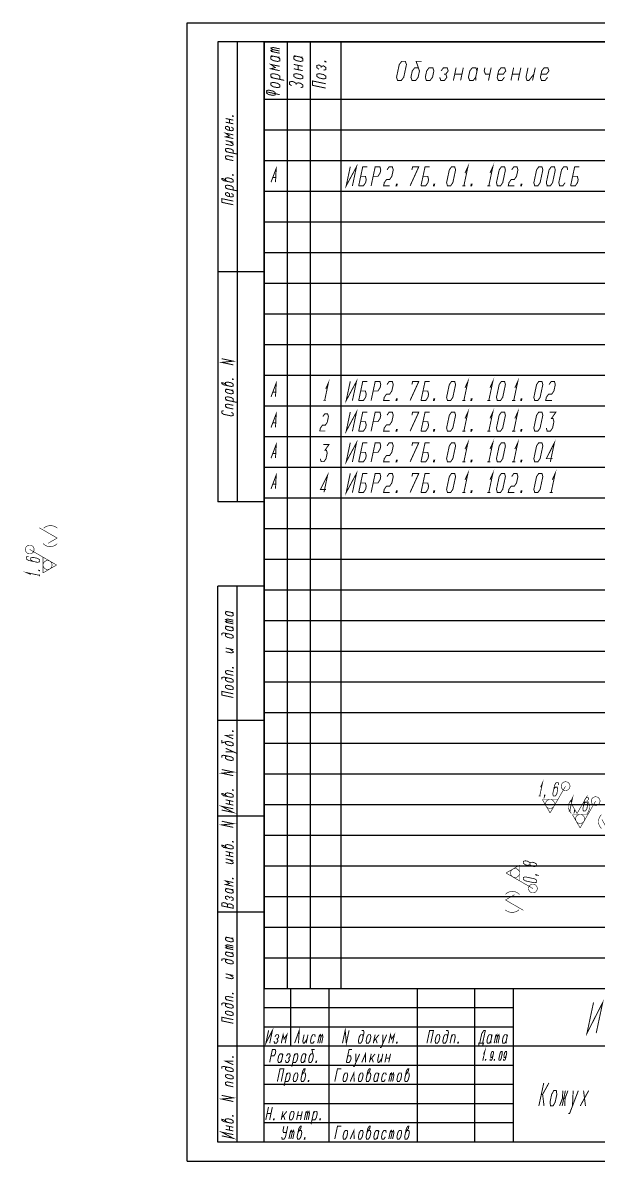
# Model space of a CAD drawing. Header units: millimetres. Extents: x -43 to 256, y 0 to 297.
# Drawn here: x -42.9 to 107.1, y 0 to 297 of the extents above; entities that cross this region are included whole.
import ezdxf

# ---------------------------------------------------------------- set-up
doc = ezdxf.new("R2010")
doc.units = ezdxf.units.MM
doc.header["$LTSCALE"] = 19.36
doc.layers.get('0').update_dxf_attribs({"linetype": 'CONTINUOUS'})
doc.layers.add('ALL_SURF_FIN', color=7, linetype='CONTINUOUS')

# ---------------------------------------------------------------- blocks, each defined once
blk = doc.blocks.new('SF0_BL0', base_point=(-37.73, 158.92))
at = {"layer": 'ALL_SURF_FIN', "color": 7, "linetype": 'CONTINUOUS', "const_width": 0.146}
for points in [[(-33.92, 162.57), (-38.59, 165.27)], [(-33.92, 162.57), (-36.27, 161.21)], [(-34.06, 155.54), (-41.07, 159.59)], [(-37.59, 153.5), (-37.59, 157.57)], [(-34.06, 155.54), (-37.59, 153.5)]]:
    blk.add_lwpolyline(points, dxfattribs=at)
for points in [[(-33.86, 165.16, 0.372459), (-37.45, 165.13)], [(-37.55, 161.13, 0.433164), (-33.94, 161.09)]]:
    blk.add_lwpolyline(points, format="xyb", dxfattribs=at)
for points in [[(-42.21, 159.59, 1), (-39.93, 159.59, 1)], [(-37.59, 155.54, 1), (-35.24, 155.54, 1)]]:
    blk.add_lwpolyline(points, format="xyb", close=True, dxfattribs=at)
at = {"layer": 'ALL_SURF_FIN', "color": 2, "linetype": 'CONTINUOUS', "const_width": 0.194}
for points in [[(-41.39, 157.79), (-41.97, 157.65), (-41.97, 157.13), (-41.39, 156.74), (-39.05, 156.24), (-38.47, 156.38), (-38.47, 156.91), (-39.05, 157.29), (-40.22, 157.54), (-40.8, 157.4), (-40.8, 156.88), (-40.22, 156.49)], [(-40.8, 153.07), (-41.97, 153.58), (-38.47, 152.84)], [(-38.47, 154.15), (-38.47, 154.02), (-38.76, 154.08), (-38.76, 154.21), (-38.47, 154.15)], [(-38.47, 152.58), (-38.47, 153.1)]]:
    blk.add_lwpolyline(points, dxfattribs=at)
blk = doc.blocks.new('SF0_BL1', base_point=(-38.02, 156.08))
at = {"layer": 'ALL_SURF_FIN', "color": 2, "linetype": 'CONTINUOUS'}
for points, const_width in [([(-41.39, 157.79), (-41.97, 157.65), (-41.97, 157.13), (-41.39, 156.74), (-39.05, 156.24), (-38.47, 156.38), (-38.47, 156.91), (-39.05, 157.29), (-40.22, 157.54), (-40.8, 157.4), (-40.8, 156.88), (-40.22, 156.49)], 0.194), ([(-34.06, 155.54), (-41.07, 159.59)], 0.146), ([(-34.06, 155.54), (-37.59, 153.5)], 0.146), ([(-40.8, 153.07), (-41.97, 153.58), (-38.47, 152.84)], 0.194), ([(-38.47, 154.15), (-38.47, 154.02), (-38.76, 154.08), (-38.76, 154.21), (-38.47, 154.15)], 0.194), ([(-38.47, 152.58), (-38.47, 153.1)], 0.194)]:
    blk.add_lwpolyline(points, dxfattribs=dict(at, const_width=const_width))
blk = doc.blocks.new('SF4_BL6', base_point=(105.79, 90.61))
at = {"layer": 'ALL_SURF_FIN', "color": 2, "linetype": 'CONTINUOUS', "const_width": 0.194}
for points in [[(99.94, 93.68), (100.45, 94.85), (99.71, 91.35)], [(104.66, 94.26), (104.52, 94.85), (104, 94.85), (103.61, 94.26), (103.11, 91.93), (103.25, 91.35), (103.78, 91.35), (104.16, 91.93), (104.41, 93.1), (104.27, 93.68), (103.75, 93.68), (103.36, 93.1)], [(99.45, 91.35), (99.97, 91.35)], [(101.02, 91.35), (100.89, 91.35), (100.95, 91.64), (101.08, 91.64), (101.02, 91.35), (100.77, 90.76)]]:
    blk.add_lwpolyline(points, dxfattribs=at)
at = {"layer": 'ALL_SURF_FIN', "color": 7, "linetype": 'CONTINUOUS', "const_width": 0.146}
for points in [[(105.32, 93.95, 1), (107.59, 93.95, 1)], [(101.23, 89.29, 1), (103.58, 89.29, 1)]]:
    blk.add_lwpolyline(points, format="xyb", close=True, dxfattribs=at)
for points in [[(102.41, 86.94), (106.45, 93.95)], [(102.41, 86.94), (100.37, 90.46)], [(100.37, 90.46), (104.44, 90.46)], [(109.44, 86.8), (108.08, 89.15)], [(109.44, 86.8), (112.14, 91.47)]]:
    blk.add_lwpolyline(points, dxfattribs=at)
for points in [[(108, 90.42, 0.433164), (107.96, 86.82)], [(112.03, 86.73, 0.372459), (112, 90.33)]]:
    blk.add_lwpolyline(points, format="xyb", dxfattribs=at)
blk = doc.blocks.new('SF4_BL7', base_point=(102.95, 90.89))
at = {"layer": 'ALL_SURF_FIN', "color": 2, "linetype": 'CONTINUOUS'}
for points, const_width in [([(99.94, 93.68), (100.45, 94.85), (99.71, 91.35)], 0.194), ([(102.41, 86.94), (106.45, 93.95)], 0.146), ([(104.66, 94.26), (104.52, 94.85), (104, 94.85), (103.61, 94.26), (103.11, 91.93), (103.25, 91.35), (103.78, 91.35), (104.16, 91.93), (104.41, 93.1), (104.27, 93.68), (103.75, 93.68), (103.36, 93.1)], 0.194), ([(99.45, 91.35), (99.97, 91.35)], 0.194), ([(102.41, 86.94), (100.37, 90.46)], 0.146), ([(101.02, 91.35), (100.89, 91.35), (100.95, 91.64), (101.08, 91.64), (101.02, 91.35), (100.77, 90.76)], 0.194)]:
    blk.add_lwpolyline(points, dxfattribs=dict(at, const_width=const_width))
blk = doc.blocks.new('SF3_BL8', base_point=(97.96, 94.52))
at = {"layer": 'ALL_SURF_FIN', "color": 2, "linetype": 'CONTINUOUS', "const_width": 0.194}
for points in [[(92.11, 97.59), (92.62, 98.76), (91.88, 95.26)], [(96.83, 98.17), (96.69, 98.76), (96.16, 98.76), (95.78, 98.17), (95.28, 95.84), (95.42, 95.26), (95.95, 95.26), (96.33, 95.84), (96.58, 97.01), (96.44, 97.59), (95.92, 97.59), (95.53, 97.01)], [(91.61, 95.26), (92.14, 95.26)], [(93.19, 95.26), (93.06, 95.26), (93.12, 95.55), (93.25, 95.55), (93.19, 95.26), (92.93, 94.67)]]:
    blk.add_lwpolyline(points, dxfattribs=at)
at = {"layer": 'ALL_SURF_FIN', "color": 7, "linetype": 'CONTINUOUS', "const_width": 0.146}
for points in [[(97.48, 97.86, 1), (99.76, 97.86, 1)], [(93.4, 93.2, 1), (95.75, 93.2, 1)]]:
    blk.add_lwpolyline(points, format="xyb", close=True, dxfattribs=at)
for points in [[(94.58, 90.85), (98.62, 97.86)], [(101.61, 90.71), (104.31, 95.38)], [(94.58, 90.85), (92.54, 94.38)], [(92.54, 94.38), (96.61, 94.38)], [(101.61, 90.71), (100.25, 93.06)]]:
    blk.add_lwpolyline(points, dxfattribs=at)
for points in [[(100.17, 94.33, 0.433164), (100.13, 90.73)], [(104.2, 90.65, 0.372459), (104.17, 94.24)]]:
    blk.add_lwpolyline(points, format="xyb", dxfattribs=at)
blk = doc.blocks.new('SF3_BL9', base_point=(95.12, 94.8))
at = {"layer": 'ALL_SURF_FIN', "color": 2, "linetype": 'CONTINUOUS'}
for points, const_width in [([(92.11, 97.59), (92.62, 98.76), (91.88, 95.26)], 0.194), ([(96.83, 98.17), (96.69, 98.76), (96.16, 98.76), (95.78, 98.17), (95.28, 95.84), (95.42, 95.26), (95.95, 95.26), (96.33, 95.84), (96.58, 97.01), (96.44, 97.59), (95.92, 97.59), (95.53, 97.01)], 0.194), ([(91.61, 95.26), (92.14, 95.26)], 0.194), ([(93.19, 95.26), (93.06, 95.26), (93.12, 95.55), (93.25, 95.55), (93.19, 95.26), (92.93, 94.67)], 0.194), ([(94.58, 90.85), (98.62, 97.86)], 0.146), ([(94.58, 90.85), (92.54, 94.38)], 0.146)]:
    blk.add_lwpolyline(points, dxfattribs=dict(at, const_width=const_width))
blk = doc.blocks.new('SF5_BL10', base_point=(86.97, 71.92))
at = {"layer": 'ALL_SURF_FIN', "color": 7, "linetype": 'CONTINUOUS', "const_width": 0.146}
for points in [[(83.09, 75.19), (86.62, 77.23)], [(86.62, 77.23), (86.62, 73.16)], [(83.09, 75.19), (90.1, 71.15)], [(82.95, 68.16), (85.3, 69.52)], [(82.95, 68.16), (87.62, 65.46)]]:
    blk.add_lwpolyline(points, dxfattribs=at)
at = {"layer": 'ALL_SURF_FIN', "color": 2, "linetype": 'CONTINUOUS', "const_width": 0.194}
for points in [[(89.33, 77.87), (88.74, 78.26), (88.16, 78.38), (87.58, 78.24), (87.58, 77.72), (88.16, 77.33), (88.74, 77.21), (89.33, 77.35)], [(91.08, 76.97), (91.08, 77.5), (90.49, 77.89), (89.91, 78.01), (89.33, 77.87), (89.33, 77.35), (89.91, 76.96), (90.49, 76.84), (91.08, 76.97)], [(91.08, 72.77), (90.49, 72.64), (88.16, 73.13), (87.58, 73.52), (87.58, 74.04), (88.16, 74.18), (90.49, 73.69), (91.08, 73.3), (91.08, 72.77)], [(91.08, 74.74), (91.08, 74.61), (90.79, 74.67), (90.79, 74.81), (91.08, 74.74), (91.66, 74.49)]]:
    blk.add_lwpolyline(points, dxfattribs=at)
at = {"layer": 'ALL_SURF_FIN', "color": 7, "linetype": 'CONTINUOUS', "const_width": 0.146}
for points in [[(84.27, 75.19, 1), (86.62, 75.19, 1)], [(88.96, 71.15, 1), (91.24, 71.15, 1)]]:
    blk.add_lwpolyline(points, format="xyb", close=True, dxfattribs=at)
for points in [[(86.58, 69.6, 0.433164), (82.97, 69.64)], [(82.89, 65.57, 0.372459), (86.48, 65.6)]]:
    blk.add_lwpolyline(points, format="xyb", dxfattribs=at)
blk = doc.blocks.new('SF5_BL11', base_point=(87.38, 74.76))
at = {"layer": 'ALL_SURF_FIN', "color": 2, "linetype": 'CONTINUOUS'}
for points, const_width in [([(83.09, 75.19), (86.62, 77.23)], 0.146), ([(89.33, 77.87), (88.74, 78.26), (88.16, 78.38), (87.58, 78.24), (87.58, 77.72), (88.16, 77.33), (88.74, 77.21), (89.33, 77.35)], 0.194), ([(91.08, 76.97), (91.08, 77.5), (90.49, 77.89), (89.91, 78.01), (89.33, 77.87), (89.33, 77.35), (89.91, 76.96), (90.49, 76.84), (91.08, 76.97)], 0.194), ([(83.09, 75.19), (90.1, 71.15)], 0.146), ([(91.08, 72.77), (90.49, 72.64), (88.16, 73.13), (87.58, 73.52), (87.58, 74.04), (88.16, 74.18), (90.49, 73.69), (91.08, 73.3), (91.08, 72.77)], 0.194), ([(91.08, 74.74), (91.08, 74.61), (90.79, 74.67), (90.79, 74.81), (91.08, 74.74), (91.66, 74.49)], 0.194)]:
    blk.add_lwpolyline(points, dxfattribs=dict(at, const_width=const_width))

msp = doc.modelspace()

# ---------------------------------------------------------------- linework, layer by layer
at = {"color": 7, "linetype": 'CONTINUOUS'}
for p, q in [((0, 0), (0, 297)), ((0, 297), (210, 297)), ((20, 292), (8, 292)), ((8, 292), (8, 172)), ((13, 292), (13, 172)), ((20, 292), (20, 172)), ((205, 292), (20, 292)), ((20, 292), (20, 93)), ((20, 5), (20, 292)), ((20, 292), (205, 292)), ((26, 292), (26, 93)), ((32, 292), (32, 93)), ((40, 292), (40, 93)), ((205, 277), (20, 277)), ((20, 277), (20, 45)), ((205, 277), (20, 277)), ((26, 277), (26, 45)), ((32, 277), (32, 45)), ((40, 277), (40, 45)), ((205, 269), (20, 269)), ((205, 269), (20, 269)), ((205, 261), (20, 261)), ((205, 261), (20, 261)), ((205, 253), (20, 253)), ((205, 253), (20, 253)), ((205, 245), (20, 245)), ((205, 245), (20, 245)), ((205, 237), (20, 237)), ((205, 237), (20, 237)), ((20, 232), (8, 232)), ((205, 229), (20, 229)), ((205, 229), (20, 229)), ((205, 221), (20, 221)), ((205, 221), (20, 221)), ((205, 213), (20, 213)), ((205, 213), (20, 213)), ((205, 205), (20, 205)), ((205, 205), (20, 205)), ((205, 197), (20, 197)), ((205, 197), (20, 197)), ((205, 189), (20, 189)), ((205, 189), (20, 189)), ((205, 181), (20, 181)), ((205, 181), (20, 181)), ((205, 173), (20, 173)), ((205, 173), (20, 173)), ((20, 172), (8, 172)), ((205, 165), (20, 165)), ((205, 165), (20, 165)), ((205, 157), (20, 157)), ((110, 157), (20, 157)), ((20, 150), (8, 150)), ((8, 5), (8, 150)), ((13, 5), (13, 150)), ((20, 5), (20, 150)), ((205, 149), (20, 149)), ((205, 149), (20, 149)), ((205, 141), (20, 141)), ((205, 141), (20, 141)), ((205, 133), (20, 133)), ((205, 133), (20, 133)), ((205, 125), (20, 125)), ((205, 125), (20, 125)), ((205, 117), (20, 117)), ((205, 117), (20, 117)), ((20, 115), (8, 115)), ((205, 109), (20, 109)), ((205, 109), (20, 109)), ((205, 101), (20, 101)), ((205, 101), (20, 101)), ((205, 93), (20, 93)), ((205, 93), (20, 93)), ((20, 90), (8, 90)), ((205, 85), (20, 85)), ((205, 77), (20, 77)), ((205, 69), (20, 69)), ((20, 65), (8, 65)), ((205, 61), (20, 61)), ((205, 53), (20, 53)), ((205, 45), (20, 45)), ((20, 5), (20, 45)), ((205, 45), (20, 45)), ((27, 30), (27, 45)), ((37, 5), (37, 45)), ((60, 5), (60, 45)), ((75, 5), (75, 45)), ((85, 5), (85, 45)), ((85, 40), (20, 40)), ((85, 35), (20, 35)), ((20, 30), (8, 30)), ((205, 30), (20, 30)), ((85, 25), (20, 25)), ((85, 20), (20, 20)), ((85, 15), (20, 15)), ((85, 10), (20, 10)), ((20, 5), (8, 5)), ((205, 5), (20, 5)), ((0, 0), (210, 0))]:
    msp.add_line(p, q, dxfattribs=at)
at = {"color": 2, "linetype": 'CONTINUOUS', "const_width": 0.25}
for points in [[(22.36, 289.99), (21.78, 290.4), (22.36, 290.56), (24.11, 290.19)], [(22.36, 289.42), (21.78, 289.83), (22.36, 289.99), (24.11, 289.62)], [(24.11, 289.05), (21.78, 289.55)], [(21.78, 288.41), (23.53, 288.04), (24.11, 288.05)], [(22.36, 288.28), (21.78, 288.12), (21.78, 287.56), (22.36, 287.15), (23.53, 286.9), (24.11, 287.06), (24.11, 287.63), (23.53, 288.04)], [(27.78, 288.41), (29.53, 288.04), (30.11, 288.05)], [(28.36, 288.28), (27.78, 288.12), (27.78, 287.56), (28.36, 287.15), (29.53, 286.9), (30.11, 287.06), (30.11, 287.63), (29.53, 288.04)], [(24.11, 284.5), (21.78, 285), (22.94, 285.32), (21.78, 286.13), (24.11, 285.64)], [(27.78, 286.13), (30.11, 285.64)], [(30.11, 284.5), (27.78, 285)], [(28.94, 284.75), (28.94, 285.89)], [(35.53, 284.62), (36.11, 284.78), (36.11, 285.35), (35.53, 285.76), (34.94, 285.6), (34.36, 286.01), (33.78, 285.85), (33.78, 285.28), (34.36, 284.87)], [(34.94, 285.32), (34.94, 285.6)], [(36.11, 286.92), (36.11, 286.78), (35.82, 286.84), (35.82, 286.98), (36.11, 286.92)], [(54.84, 281.94), (54.55, 282.78), (55.26, 286.11), (55.91, 286.94), (56.84, 286.94), (57.14, 286.11), (56.43, 282.78), (55.78, 281.94), (54.84, 281.94)], [(60.24, 285.28), (59.3, 285.28), (58.66, 284.44), (58.3, 282.78), (58.59, 281.94), (59.53, 281.94), (60.18, 282.78), (60.53, 284.44), (59.66, 286.94), (61.06, 286.94)], [(62.05, 282.78), (62.34, 281.94), (63.28, 281.94), (63.93, 282.78), (64.28, 284.44), (63.99, 285.28), (63.05, 285.28), (62.41, 284.44), (62.05, 282.78)], [(65.8, 282.78), (66.09, 281.94), (67.03, 281.94), (67.68, 282.78), (67.39, 283.61), (68.03, 284.44), (67.74, 285.28), (66.8, 285.28), (66.16, 284.44)], [(69.37, 281.94), (70.08, 285.28)], [(71.96, 285.28), (71.25, 281.94)], [(75.53, 284.44), (75.24, 285.28), (74.3, 285.28), (73.66, 284.44), (73.3, 282.78), (73.59, 281.94), (74.53, 281.94), (75.18, 282.78)], [(75.71, 285.28), (75.18, 282.78), (75.23, 281.94)], [(77.58, 285.28), (77.41, 284.44), (77.7, 283.61), (78.87, 283.61)], [(79.22, 285.28), (78.52, 281.94)], [(80.98, 283.61), (82.39, 283.61), (83.03, 284.44), (82.74, 285.28), (81.8, 285.28), (81.16, 284.44), (80.8, 282.78), (81.09, 281.94), (82.03, 281.94), (82.68, 282.78)], [(84.38, 281.94), (85.08, 285.28)], [(86.96, 285.28), (86.25, 281.94)], [(88.83, 285.28), (88.3, 282.78), (88.59, 281.94), (89.06, 281.94), (90.35, 283.61)], [(90.71, 285.28), (90, 281.94)], [(92.23, 283.61), (93.64, 283.61), (94.28, 284.44), (93.99, 285.28), (93.05, 285.28), (92.41, 284.44), (92.05, 282.78), (92.34, 281.94), (93.28, 281.94), (93.93, 282.78)], [(24.11, 282.23), (24.11, 283.08), (23.53, 283.49), (22.36, 283.73), (21.78, 283.57), (21.78, 283.01), (22.36, 282.6)], [(25.28, 281.98), (21.78, 282.72)], [(29.53, 282.35), (30.11, 282.51), (30.11, 283.08), (29.53, 283.49), (28.36, 283.73), (27.78, 283.57), (27.78, 283.01), (28.36, 282.6), (29.53, 282.35)], [(35.53, 282.35), (36.11, 282.51), (36.11, 283.08), (35.53, 283.49), (34.36, 283.73), (33.78, 283.57), (33.78, 283.01), (34.36, 282.6), (35.53, 282.35)], [(66.92, 283.61), (67.39, 283.61)], [(69.73, 283.61), (71.6, 283.61)], [(84.73, 283.61), (86.6, 283.61)], [(20.61, 278.99), (20.61, 278.7), (21.19, 278.29), (22.36, 278.05), (22.94, 278.21), (22.94, 278.78), (22.36, 279.18), (21.19, 279.43), (20.61, 279.27), (20.61, 278.99), (24.11, 278.24)], [(23.53, 280.07), (24.11, 280.23), (24.11, 280.8), (23.53, 281.21), (22.36, 281.46), (21.78, 281.3), (21.78, 280.73), (22.36, 280.32), (23.53, 280.07)], [(29.53, 280.07), (30.11, 280.23), (30.11, 280.8), (29.53, 281.21), (28.94, 281.34), (28.36, 281.18), (27.78, 281.58), (27.19, 281.71), (26.61, 281.55), (26.61, 280.98), (27.19, 280.57)], [(28.36, 280.89), (28.36, 281.18)], [(36.11, 279.95), (32.61, 280.69), (32.61, 281.83), (36.11, 281.09)], [(9.99, 272.03), (11.99, 271.6)], [(11.99, 270.64), (9.99, 271.07)], [(10.99, 270.85), (10.99, 271.81)], [(11.99, 272.68), (11.99, 272.56), (11.74, 272.61), (11.74, 272.73), (11.99, 272.68)], [(11.99, 266.8), (9.99, 267.23), (10.99, 267.49), (9.99, 268.19), (11.99, 267.76)], [(10.99, 268.93), (10.99, 269.65), (10.49, 270), (9.99, 269.87), (9.99, 269.39), (10.49, 269.04), (11.49, 268.83), (11.99, 268.96), (11.99, 269.44), (11.49, 269.79)], [(9.99, 266.27), (11.99, 265.84)], [(9.99, 265.31), (11.49, 264.99), (11.99, 265.12), (11.99, 265.36), (10.99, 266.05)], [(11.99, 262.96), (11.99, 263.68), (11.49, 264.03), (10.49, 264.24), (9.99, 264.11), (9.99, 263.63), (10.49, 263.28)], [(12.99, 262.75), (9.99, 263.39)], [(10.49, 261.36), (9.99, 261.71), (9.99, 262.19), (10.49, 262.32), (11.99, 262)], [(11.99, 261.04), (9.99, 261.47)], [(21.83, 255.42), (23.18, 259.02), (23, 255.42)], [(42.49, 259.44), (41.42, 254.44), (44.11, 259.44), (43.05, 254.44)], [(44.68, 254.44), (45.74, 259.44), (46.96, 259.44)], [(47.92, 254.44), (48.99, 259.44), (50.21, 259.44), (50.44, 258.61), (50.26, 257.78), (49.68, 256.94), (48.46, 256.94)], [(52.06, 258.61), (52.64, 259.44), (53.46, 259.44), (53.69, 258.61), (53.33, 256.94), (52.75, 256.11), (51.94, 256.11), (51.35, 255.28), (51.18, 254.44), (52.8, 254.44)], [(58.08, 254.44), (60.36, 259.44), (58.74, 259.44), (58.56, 258.61)], [(60.92, 254.44), (61.99, 259.44), (63.21, 259.44)], [(67.83, 254.44), (67.6, 255.28), (68.31, 258.61), (68.89, 259.44), (69.71, 259.44), (69.94, 258.61), (69.23, 255.28), (68.64, 254.44), (67.83, 254.44)], [(72.4, 257.78), (73.16, 259.44), (72.1, 254.44)], [(78.9, 257.78), (79.66, 259.44), (78.6, 254.44)], [(80.83, 254.44), (80.6, 255.28), (81.31, 258.61), (81.89, 259.44), (82.71, 259.44), (82.94, 258.61), (82.23, 255.28), (81.64, 254.44), (80.83, 254.44)], [(84.56, 258.61), (85.14, 259.44), (85.96, 259.44), (86.19, 258.61), (85.83, 256.94), (85.25, 256.11), (84.44, 256.11), (83.85, 255.28), (83.67, 254.44), (85.3, 254.44)], [(90.58, 254.44), (90.35, 255.28), (91.06, 258.61), (91.64, 259.44), (92.46, 259.44), (92.69, 258.61), (91.98, 255.28), (91.39, 254.44), (90.58, 254.44)], [(93.83, 254.44), (93.6, 255.28), (94.31, 258.61), (94.89, 259.44), (95.71, 259.44), (95.94, 258.61), (95.23, 255.28), (94.64, 254.44), (93.83, 254.44)], [(99.19, 258.61), (98.96, 259.44), (98.14, 259.44), (97.56, 258.61), (96.85, 255.28), (97.08, 254.44), (97.89, 254.44), (98.48, 255.28)], [(99.93, 254.44), (100.99, 259.44), (102.21, 259.44)], [(10.49, 255.6), (9.49, 256.29), (8.99, 256.4), (8.99, 256.16), (9.49, 255.81), (11.49, 255.39), (11.99, 255.52), (11.99, 256), (11.49, 256.35), (10.49, 256.56), (9.99, 256.43), (9.99, 255.95)], [(11.99, 257.32), (11.99, 257.2), (11.74, 257.25), (11.74, 257.37), (11.99, 257.32)], [(22.38, 256.62), (22.96, 256.62)], [(44.68, 254.44), (45.89, 254.44), (46.48, 255.28), (46.65, 256.11), (46.43, 256.94), (45.21, 256.94)], [(60.92, 254.44), (62.14, 254.44), (62.73, 255.28), (62.9, 256.11), (62.68, 256.94), (61.46, 256.94)], [(99.93, 254.44), (101.14, 254.44), (101.73, 255.28), (101.9, 256.11), (101.68, 256.94), (100.46, 256.94)], [(11.99, 253.36), (11.99, 254.08), (11.49, 254.43), (10.49, 254.64), (9.99, 254.51), (9.99, 254.03), (10.49, 253.68)], [(12.99, 253.15), (9.99, 253.79)], [(10.99, 251.65), (10.99, 252.37), (10.49, 252.72), (9.99, 252.59), (9.99, 252.11), (10.49, 251.76), (11.49, 251.55), (11.99, 251.68), (11.99, 252.16), (11.49, 252.51)], [(54.63, 254.44), (54.42, 254.44), (54.51, 254.86), (54.72, 254.86), (54.63, 254.44)], [(64.38, 254.44), (64.18, 254.44), (64.26, 254.86), (64.47, 254.86), (64.38, 254.44)], [(71.69, 254.44), (72.5, 254.44)], [(74.13, 254.44), (73.92, 254.44), (74.01, 254.86), (74.22, 254.86), (74.13, 254.44)], [(78.19, 254.44), (79, 254.44)], [(87.13, 254.44), (86.93, 254.44), (87.01, 254.86), (87.22, 254.86), (87.13, 254.44)], [(11.99, 249.52), (8.99, 250.16), (8.99, 251.12), (11.99, 250.48)], [(11.99, 207.76), (8.99, 208.4), (11.99, 208.72), (8.99, 209.36)], [(10.49, 202.32), (9.49, 203.01), (8.99, 203.12), (8.99, 202.88), (9.49, 202.53), (11.49, 202.11), (11.99, 202.24), (11.99, 202.72), (11.49, 203.07), (10.49, 203.28), (9.99, 203.15), (9.99, 202.67)], [(11.99, 204.04), (11.99, 203.92), (11.74, 203.97), (11.74, 204.09), (11.99, 204.04)], [(21.83, 199.42), (23.18, 203.02), (23, 199.42)], [(36.09, 201.5), (36.77, 203), (35.82, 198.5)], [(42.49, 203.44), (41.42, 198.44), (44.11, 203.44), (43.05, 198.44)], [(44.68, 198.44), (45.74, 203.44), (46.96, 203.44)], [(47.92, 198.44), (48.99, 203.44), (50.21, 203.44), (50.44, 202.61), (50.26, 201.78), (49.68, 200.94), (48.46, 200.94)], [(52.06, 202.61), (52.64, 203.44), (53.46, 203.44), (53.69, 202.61), (53.33, 200.94), (52.75, 200.11), (51.94, 200.11), (51.35, 199.28), (51.18, 198.44), (52.8, 198.44)], [(58.08, 198.44), (60.36, 203.44), (58.74, 203.44), (58.56, 202.61)], [(60.92, 198.44), (61.99, 203.44), (63.21, 203.44)], [(67.83, 198.44), (67.6, 199.28), (68.31, 202.61), (68.89, 203.44), (69.71, 203.44), (69.94, 202.61), (69.23, 199.28), (68.64, 198.44), (67.83, 198.44)], [(72.4, 201.78), (73.16, 203.44), (72.1, 198.44)], [(78.9, 201.78), (79.66, 203.44), (78.6, 198.44)], [(80.83, 198.44), (80.6, 199.28), (81.31, 202.61), (81.89, 203.44), (82.71, 203.44), (82.94, 202.61), (82.23, 199.28), (81.64, 198.44), (80.83, 198.44)], [(85.4, 201.78), (86.16, 203.44), (85.1, 198.44)], [(90.58, 198.44), (90.35, 199.28), (91.06, 202.61), (91.64, 203.44), (92.46, 203.44), (92.69, 202.61), (91.98, 199.28), (91.39, 198.44), (90.58, 198.44)], [(94.31, 202.61), (94.89, 203.44), (95.71, 203.44), (95.94, 202.61), (95.58, 200.94), (95, 200.11), (94.19, 200.11), (93.6, 199.28), (93.43, 198.44), (95.05, 198.44)], [(9.99, 201.47), (11.49, 201.15), (11.99, 201.16)], [(10.49, 201.36), (9.99, 201.23), (9.99, 200.75), (10.49, 200.4), (11.49, 200.19), (11.99, 200.32), (11.99, 200.8), (11.49, 201.15)], [(11.99, 198.16), (11.99, 198.88), (11.49, 199.23), (10.49, 199.44), (9.99, 199.31), (9.99, 198.83), (10.49, 198.48)], [(22.38, 200.62), (22.96, 200.62)], [(44.68, 198.44), (45.89, 198.44), (46.48, 199.28), (46.65, 200.11), (46.43, 200.94), (45.21, 200.94)], [(60.92, 198.44), (62.14, 198.44), (62.73, 199.28), (62.9, 200.11), (62.68, 200.94), (61.46, 200.94)], [(12.99, 197.95), (9.99, 198.59)], [(10.49, 196.56), (9.99, 196.91), (9.99, 197.39), (10.49, 197.52), (11.99, 197.2)], [(11.99, 196.24), (9.99, 196.67)], [(35.45, 198.5), (36.18, 198.5)], [(42.49, 195.44), (41.42, 190.44), (44.11, 195.44), (43.05, 190.44)], [(54.63, 198.44), (54.42, 198.44), (54.51, 198.86), (54.72, 198.86), (54.63, 198.44)], [(64.38, 198.44), (64.18, 198.44), (64.26, 198.86), (64.47, 198.86), (64.38, 198.44)], [(71.69, 198.44), (72.5, 198.44)], [(72.4, 193.78), (73.16, 195.44), (72.1, 190.44)], [(74.13, 198.44), (73.92, 198.44), (74.01, 198.86), (74.22, 198.86), (74.13, 198.44)], [(78.19, 198.44), (79, 198.44)], [(78.9, 193.78), (79.66, 195.44), (78.6, 190.44)], [(84.69, 198.44), (85.5, 198.44)], [(85.4, 193.78), (86.16, 195.44), (85.1, 190.44)], [(87.13, 198.44), (86.93, 198.44), (87.01, 198.86), (87.22, 198.86), (87.13, 198.44)], [(9.49, 195.81), (8.99, 195.68), (8.99, 195.2), (9.49, 194.85), (11.49, 194.43), (11.99, 194.56), (11.99, 195.04), (11.49, 195.39)], [(21.83, 191.42), (23.18, 195.02), (23, 191.42)], [(35.33, 194.25), (35.86, 195), (36.59, 195), (36.8, 194.25), (36.48, 192.75), (35.95, 192), (35.22, 192), (34.7, 191.25), (34.54, 190.5), (36, 190.5)], [(44.68, 190.44), (45.74, 195.44), (46.96, 195.44)], [(44.68, 190.44), (45.89, 190.44), (46.48, 191.28), (46.65, 192.11), (46.43, 192.94), (45.21, 192.94)], [(47.92, 190.44), (48.99, 195.44), (50.21, 195.44), (50.44, 194.61), (50.26, 193.78), (49.68, 192.94), (48.46, 192.94)], [(52.06, 194.61), (52.64, 195.44), (53.46, 195.44), (53.69, 194.61), (53.33, 192.94), (52.75, 192.11), (51.94, 192.11), (51.35, 191.28), (51.18, 190.44), (52.8, 190.44)], [(58.08, 190.44), (60.36, 195.44), (58.74, 195.44), (58.56, 194.61)], [(60.92, 190.44), (61.99, 195.44), (63.21, 195.44)], [(60.92, 190.44), (62.14, 190.44), (62.73, 191.28), (62.9, 192.11), (62.68, 192.94), (61.46, 192.94)], [(67.83, 190.44), (67.6, 191.28), (68.31, 194.61), (68.89, 195.44), (69.71, 195.44), (69.94, 194.61), (69.23, 191.28), (68.64, 190.44), (67.83, 190.44)], [(80.83, 190.44), (80.6, 191.28), (81.31, 194.61), (81.89, 195.44), (82.71, 195.44), (82.94, 194.61), (82.23, 191.28), (81.64, 190.44), (80.83, 190.44)], [(90.58, 190.44), (90.35, 191.28), (91.06, 194.61), (91.64, 195.44), (92.46, 195.44), (92.69, 194.61), (91.98, 191.28), (91.39, 190.44), (90.58, 190.44)], [(94.49, 195.44), (96.11, 195.44), (94.95, 193.78), (95.35, 193.78), (95.58, 192.94), (95.23, 191.28), (94.64, 190.44), (93.83, 190.44), (93.6, 191.28)], [(22.38, 192.62), (22.96, 192.62)], [(54.63, 190.44), (54.42, 190.44), (54.51, 190.86), (54.72, 190.86), (54.63, 190.44)], [(64.38, 190.44), (64.18, 190.44), (64.26, 190.86), (64.47, 190.86), (64.38, 190.44)], [(71.69, 190.44), (72.5, 190.44)], [(74.13, 190.44), (73.92, 190.44), (74.01, 190.86), (74.22, 190.86), (74.13, 190.44)], [(78.19, 190.44), (79, 190.44)], [(84.69, 190.44), (85.5, 190.44)], [(87.13, 190.44), (86.93, 190.44), (87.01, 190.86), (87.22, 190.86), (87.13, 190.44)], [(21.83, 183.42), (23.18, 187.02), (23, 183.42)], [(35.49, 187), (36.96, 187), (35.91, 185.5), (36.27, 185.5), (36.48, 184.75), (36.16, 183.25), (35.63, 182.5), (34.9, 182.5), (34.7, 183.25)], [(42.49, 187.44), (41.42, 182.44), (44.11, 187.44), (43.05, 182.44)], [(44.68, 182.44), (45.74, 187.44), (46.96, 187.44)], [(47.92, 182.44), (48.99, 187.44), (50.21, 187.44), (50.44, 186.61), (50.26, 185.78), (49.68, 184.94), (48.46, 184.94)], [(52.06, 186.61), (52.64, 187.44), (53.46, 187.44), (53.69, 186.61), (53.33, 184.94), (52.75, 184.11), (51.94, 184.11), (51.35, 183.28), (51.18, 182.44), (52.8, 182.44)], [(58.08, 182.44), (60.36, 187.44), (58.74, 187.44), (58.56, 186.61)], [(60.92, 182.44), (61.99, 187.44), (63.21, 187.44)], [(67.83, 182.44), (67.6, 183.28), (68.31, 186.61), (68.89, 187.44), (69.71, 187.44), (69.94, 186.61), (69.23, 183.28), (68.64, 182.44), (67.83, 182.44)], [(72.4, 185.78), (73.16, 187.44), (72.1, 182.44)], [(78.9, 185.78), (79.66, 187.44), (78.6, 182.44)], [(80.83, 182.44), (80.6, 183.28), (81.31, 186.61), (81.89, 187.44), (82.71, 187.44), (82.94, 186.61), (82.23, 183.28), (81.64, 182.44), (80.83, 182.44)], [(85.4, 185.78), (86.16, 187.44), (85.1, 182.44)], [(90.58, 182.44), (90.35, 183.28), (91.06, 186.61), (91.64, 187.44), (92.46, 187.44), (92.69, 186.61), (91.98, 183.28), (91.39, 182.44), (90.58, 182.44)], [(94.64, 182.44), (95.71, 187.44), (93.6, 183.28), (95.23, 183.28)], [(22.38, 184.62), (22.96, 184.62)], [(44.68, 182.44), (45.89, 182.44), (46.48, 183.28), (46.65, 184.11), (46.43, 184.94), (45.21, 184.94)], [(60.92, 182.44), (62.14, 182.44), (62.73, 183.28), (62.9, 184.11), (62.68, 184.94), (61.46, 184.94)], [(54.63, 182.44), (54.42, 182.44), (54.51, 182.86), (54.72, 182.86), (54.63, 182.44)], [(64.38, 182.44), (64.18, 182.44), (64.26, 182.86), (64.47, 182.86), (64.38, 182.44)], [(71.69, 182.44), (72.5, 182.44)], [(74.13, 182.44), (73.92, 182.44), (74.01, 182.86), (74.22, 182.86), (74.13, 182.44)], [(78.19, 182.44), (79, 182.44)], [(84.69, 182.44), (85.5, 182.44)], [(87.13, 182.44), (86.93, 182.44), (87.01, 182.86), (87.22, 182.86), (87.13, 182.44)], [(21.83, 175.42), (23.18, 179.02), (23, 175.42)], [(35.63, 174.5), (36.59, 179), (34.7, 175.25), (36.16, 175.25)], [(42.49, 179.44), (41.42, 174.44), (44.11, 179.44), (43.05, 174.44)], [(44.68, 174.44), (45.74, 179.44), (46.96, 179.44)], [(47.92, 174.44), (48.99, 179.44), (50.21, 179.44), (50.44, 178.61), (50.26, 177.78), (49.68, 176.94), (48.46, 176.94)], [(52.06, 178.61), (52.64, 179.44), (53.46, 179.44), (53.69, 178.61), (53.33, 176.94), (52.75, 176.11), (51.94, 176.11), (51.35, 175.28), (51.18, 174.44), (52.8, 174.44)], [(58.08, 174.44), (60.36, 179.44), (58.74, 179.44), (58.56, 178.61)], [(60.92, 174.44), (61.99, 179.44), (63.21, 179.44)], [(67.83, 174.44), (67.6, 175.28), (68.31, 178.61), (68.89, 179.44), (69.71, 179.44), (69.94, 178.61), (69.23, 175.28), (68.64, 174.44), (67.83, 174.44)], [(72.4, 177.78), (73.16, 179.44), (72.1, 174.44)], [(78.9, 177.78), (79.66, 179.44), (78.6, 174.44)], [(80.83, 174.44), (80.6, 175.28), (81.31, 178.61), (81.89, 179.44), (82.71, 179.44), (82.94, 178.61), (82.23, 175.28), (81.64, 174.44), (80.83, 174.44)], [(84.56, 178.61), (85.14, 179.44), (85.96, 179.44), (86.19, 178.61), (85.83, 176.94), (85.25, 176.11), (84.44, 176.11), (83.85, 175.28), (83.67, 174.44), (85.3, 174.44)], [(90.58, 174.44), (90.35, 175.28), (91.06, 178.61), (91.64, 179.44), (92.46, 179.44), (92.69, 178.61), (91.98, 175.28), (91.39, 174.44), (90.58, 174.44)], [(95.15, 177.78), (95.91, 179.44), (94.85, 174.44)], [(22.38, 176.62), (22.96, 176.62)], [(44.68, 174.44), (45.89, 174.44), (46.48, 175.28), (46.65, 176.11), (46.43, 176.94), (45.21, 176.94)], [(60.92, 174.44), (62.14, 174.44), (62.73, 175.28), (62.9, 176.11), (62.68, 176.94), (61.46, 176.94)], [(54.63, 174.44), (54.42, 174.44), (54.51, 174.86), (54.72, 174.86), (54.63, 174.44)], [(64.38, 174.44), (64.18, 174.44), (64.26, 174.86), (64.47, 174.86), (64.38, 174.44)], [(71.69, 174.44), (72.5, 174.44)], [(74.13, 174.44), (73.92, 174.44), (74.01, 174.86), (74.22, 174.86), (74.13, 174.44)], [(78.19, 174.44), (79, 174.44)], [(87.13, 174.44), (86.93, 174.44), (87.01, 174.86), (87.22, 174.86), (87.13, 174.44)], [(94.44, 174.44), (95.25, 174.44)], [(9.99, 143.49), (11.49, 143.17), (11.99, 143.18)], [(10.49, 143.38), (9.99, 143.25), (9.99, 142.77), (10.49, 142.42), (11.49, 142.21), (11.99, 142.34), (11.99, 142.82), (11.49, 143.17)], [(10.49, 140.98), (9.99, 141.33), (10.49, 141.46), (11.99, 141.14)], [(10.49, 140.5), (9.99, 140.85), (10.49, 140.98), (11.99, 140.66)], [(11.99, 140.18), (9.99, 140.61)], [(9.99, 139.65), (11.49, 139.33), (11.99, 139.34)], [(10.49, 139.54), (9.99, 139.41), (9.99, 138.93), (10.49, 138.58), (11.49, 138.37), (11.99, 138.5), (11.99, 138.98), (11.49, 139.33)], [(10.49, 137.62), (9.99, 137.49), (9.99, 137.01), (10.49, 136.66), (11.49, 136.45), (11.99, 136.58), (11.99, 137.06), (11.49, 137.41), (9.49, 137.83), (8.99, 137.7), (8.99, 137.22)], [(9.99, 133.89), (11.99, 133.46)], [(9.99, 132.93), (11.49, 132.61), (11.99, 132.74), (11.99, 132.98), (10.99, 133.67)], [(10.49, 127.06), (9.99, 127.41), (9.99, 127.89), (10.49, 128.02), (11.99, 127.7)], [(11.99, 128.78), (11.99, 128.66), (11.74, 128.71), (11.74, 128.83), (11.99, 128.78)], [(10.49, 126.1), (9.99, 125.97), (9.99, 125.49), (10.49, 125.14), (11.49, 124.93), (11.99, 125.06), (11.99, 125.54), (11.49, 125.89), (9.49, 126.31), (8.99, 126.18), (8.99, 125.7)], [(11.99, 126.74), (9.99, 127.17)], [(11.99, 120.98), (8.99, 121.62), (8.99, 122.58), (11.99, 121.94)], [(11.49, 123.01), (11.99, 123.14), (11.99, 123.62), (11.49, 123.97), (10.49, 124.18), (9.99, 124.05), (9.99, 123.57), (10.49, 123.22), (11.49, 123.01)], [(9.99, 109.41), (9.99, 108.93), (10.49, 108.58), (11.49, 108.37), (11.99, 108.5), (11.99, 108.98), (11.49, 109.33), (10.49, 109.54), (8.99, 109.14), (8.99, 109.86)], [(11.99, 110.18), (9.99, 111.09), (11.99, 111.14)], [(11.99, 112.22), (11.99, 112.1), (11.74, 112.15), (11.74, 112.27), (11.99, 112.22)], [(12.99, 106.13), (12.99, 106.37), (9.99, 107.73)], [(9.99, 106.77), (11.99, 106.82)], [(10.49, 105.7), (9.99, 105.57), (9.99, 105.09), (10.49, 104.74), (11.49, 104.53), (11.99, 104.66), (11.99, 105.14), (11.49, 105.49), (9.49, 105.91), (8.99, 105.78), (8.99, 105.3)], [(11.99, 100.58), (8.99, 101.22), (11.99, 101.54), (8.99, 102.18)], [(10.49, 95.14), (9.49, 95.83), (8.99, 95.94), (8.99, 95.7), (9.49, 95.35), (11.49, 94.93), (11.99, 95.06), (11.99, 95.54), (11.49, 95.89), (10.49, 96.1), (9.99, 95.97), (9.99, 95.49)], [(11.99, 96.86), (11.99, 96.74), (11.74, 96.79), (11.74, 96.91), (11.99, 96.86)], [(8.99, 91.62), (11.99, 90.98), (8.99, 92.58), (11.99, 91.94)], [(9.99, 94.29), (11.99, 93.86)], [(11.99, 92.9), (9.99, 93.33)], [(10.99, 93.11), (10.99, 94.07)], [(11.99, 87.1), (8.99, 87.74), (11.99, 88.06), (8.99, 88.7)], [(11.99, 83.38), (11.99, 83.26), (11.74, 83.31), (11.74, 83.43), (11.99, 83.38)], [(10.49, 81.66), (9.49, 82.35), (8.99, 82.46), (8.99, 82.22), (9.49, 81.87), (11.49, 81.45), (11.99, 81.58), (11.99, 82.06), (11.49, 82.41), (10.49, 82.62), (9.99, 82.49), (9.99, 82.01)], [(9.99, 80.81), (11.99, 80.38)], [(10.99, 79.63), (10.99, 80.59)], [(11.99, 79.42), (9.99, 79.85)], [(9.99, 78.89), (11.99, 78.46)], [(9.99, 77.93), (11.49, 77.61), (11.99, 77.74), (11.99, 77.98), (10.99, 78.67)], [(11.99, 71.74), (9.99, 72.17), (10.99, 72.43), (9.99, 73.13), (11.99, 72.7)], [(9.99, 71.21), (11.49, 70.89), (11.99, 70.9)], [(11.99, 73.78), (11.99, 73.66), (11.74, 73.71), (11.74, 73.83), (11.99, 73.78)], [(10.49, 71.1), (9.99, 70.97), (9.99, 70.49), (10.49, 70.14), (11.49, 69.93), (11.99, 70.06), (11.99, 70.54), (11.49, 70.89)], [(11.49, 68.01), (11.99, 68.14), (11.99, 68.62), (11.49, 68.97), (10.99, 68.83), (10.49, 69.18), (9.99, 69.05), (9.99, 68.57), (10.49, 68.22)], [(10.99, 68.59), (10.99, 68.83)], [(11.99, 65.98), (11.99, 66.7), (11.49, 67.05), (10.99, 67.15), (10.49, 67.02), (9.99, 67.37), (9.49, 67.47), (8.99, 67.34), (8.99, 66.62), (11.99, 65.98)], [(10.49, 66.3), (10.49, 67.02)], [(10.49, 55.98), (9.99, 56.33), (10.49, 56.46), (11.99, 56.14)], [(9.99, 58.49), (11.49, 58.17), (11.99, 58.18)], [(10.49, 58.38), (9.99, 58.25), (9.99, 57.77), (10.49, 57.42), (11.49, 57.21), (11.99, 57.34), (11.99, 57.82), (11.49, 58.17)], [(10.49, 55.5), (9.99, 55.85), (10.49, 55.98), (11.99, 55.66)], [(11.99, 55.18), (9.99, 55.61)], [(9.99, 54.65), (11.49, 54.33), (11.99, 54.34)], [(10.49, 54.54), (9.99, 54.41), (9.99, 53.93), (10.49, 53.58), (11.49, 53.37), (11.99, 53.5), (11.99, 53.98), (11.49, 54.33)], [(10.49, 52.62), (9.99, 52.49), (9.99, 52.01), (10.49, 51.66), (11.49, 51.45), (11.99, 51.58), (11.99, 52.06), (11.49, 52.41), (9.49, 52.83), (8.99, 52.7), (8.99, 52.22)], [(9.99, 48.89), (11.99, 48.46)], [(9.99, 47.93), (11.49, 47.61), (11.99, 47.74), (11.99, 47.98), (10.99, 48.67)], [(10.49, 42.06), (9.99, 42.41), (9.99, 42.89), (10.49, 43.02), (11.99, 42.7)], [(11.99, 41.74), (9.99, 42.17)], [(11.99, 43.78), (11.99, 43.66), (11.74, 43.71), (11.74, 43.83), (11.99, 43.78)], [(105.9, 41.41), (104.2, 33.41), (108.3, 41.41), (106.6, 33.41)], [(10.49, 41.1), (9.99, 40.97), (9.99, 40.49), (10.49, 40.14), (11.49, 39.93), (11.99, 40.06), (11.99, 40.54), (11.49, 40.89), (9.49, 41.31), (8.99, 41.18), (8.99, 40.7)], [(11.49, 38.01), (11.99, 38.14), (11.99, 38.62), (11.49, 38.97), (10.49, 39.18), (9.99, 39.05), (9.99, 38.57), (10.49, 38.22), (11.49, 38.01)], [(11.99, 35.98), (8.99, 36.62), (8.99, 37.58), (11.99, 36.94)], [(21.2, 34.14), (20.49, 30.79), (22.2, 34.14), (21.49, 30.79)], [(22.61, 31.35), (22.75, 30.79), (23.25, 30.79), (23.62, 31.35), (23.49, 31.9), (23.86, 32.46), (23.72, 33.02), (23.22, 33.02), (22.85, 32.46)], [(24.5, 30.79), (24.98, 33.02), (25.24, 31.9), (25.98, 33.02), (25.51, 30.79)], [(27.98, 30.79), (29.19, 34.14), (28.99, 30.79)], [(30.46, 33.02), (30.11, 31.35), (30.24, 30.79), (30.49, 30.79), (31.23, 31.9)], [(31.47, 33.02), (30.99, 30.79)], [(33.36, 32.46), (33.23, 33.02), (32.73, 33.02), (32.36, 32.46), (32.12, 31.35), (32.25, 30.79), (32.75, 30.79), (33.12, 31.35)], [(34.01, 30.79), (34.48, 33.02)], [(34.37, 32.46), (34.74, 33.02), (34.87, 32.46), (34.51, 30.79)], [(34.87, 32.46), (35.24, 33.02), (35.37, 32.46), (35.02, 30.79)], [(40.46, 30.79), (41.17, 34.14), (41.46, 30.79), (42.18, 34.14)], [(45.84, 32.46), (45.71, 33.02), (45.21, 33.02), (44.84, 32.46), (44.6, 31.35), (44.73, 30.79), (45.23, 30.79), (45.6, 31.35), (46.08, 33.58), (45.95, 34.14), (45.44, 34.14)], [(46.61, 31.35), (46.74, 30.79), (47.24, 30.79), (47.61, 31.35), (47.85, 32.46), (47.72, 33.02), (47.22, 33.02), (46.85, 32.46), (46.61, 31.35)], [(48.97, 33.02), (48.5, 30.79)], [(48.62, 31.35), (49.98, 33.02)], [(50.27, 29.67), (50.52, 29.67), (51.99, 33.02)], [(50.98, 33.02), (51.01, 30.79)], [(52.52, 30.79), (52.99, 33.02), (53.26, 31.9), (54, 33.02), (53.52, 30.79)], [(62.47, 30.79), (63.19, 34.14), (64.19, 34.14), (63.48, 30.79)], [(64.6, 31.35), (64.74, 30.79), (65.24, 30.79), (65.61, 31.35), (65.85, 32.46), (65.71, 33.02), (65.21, 33.02), (64.84, 32.46), (64.6, 31.35)], [(67.86, 32.46), (67.72, 33.02), (67.22, 33.02), (66.85, 32.46), (66.61, 31.35), (66.75, 30.79), (67.25, 30.79), (67.62, 31.35), (68.09, 33.58), (67.96, 34.14), (67.46, 34.14)], [(68.5, 30.79), (68.98, 33.02)], [(68.86, 32.46), (69.23, 33.02), (69.73, 33.02), (69.87, 32.46), (69.51, 30.79)], [(76.23, 30.79), (76.77, 33.3), (77.32, 34.14), (77.7, 34.14), (76.98, 30.79)], [(79.35, 32.46), (79.22, 33.02), (78.72, 33.02), (78.35, 32.46), (78.11, 31.35), (78.24, 30.79), (78.74, 30.79), (79.11, 31.35)], [(79.47, 33.02), (79.11, 31.35), (79.12, 30.79)], [(80, 30.79), (80.47, 33.02)], [(80.36, 32.46), (80.73, 33.02), (80.86, 32.46), (80.5, 30.79)], [(80.86, 32.46), (81.23, 33.02), (81.36, 32.46), (81.01, 30.79)], [(83.37, 32.46), (83.24, 33.02), (82.74, 33.02), (82.37, 32.46), (82.13, 31.35), (82.26, 30.79), (82.76, 30.79), (83.13, 31.35)], [(83.49, 33.02), (83.13, 31.35), (83.14, 30.79)], [(23.23, 31.9), (23.49, 31.9)], [(49.11, 31.9), (49.51, 30.79)], [(54.66, 30.79), (54.53, 30.79), (54.59, 31.07), (54.71, 31.07), (54.66, 30.79)], [(70.64, 30.79), (70.52, 30.79), (70.57, 31.07), (70.7, 31.07), (70.64, 30.79)], [(75.99, 30.23), (75.98, 30.79), (77.24, 30.79), (76.99, 30.23)], [(77.24, 27.86), (77.54, 28.62), (77.05, 26.32)], [(11.99, 27.22), (11.99, 27.1), (11.74, 27.15), (11.74, 27.27), (11.99, 27.22)], [(21.47, 25.79), (22.18, 29.14), (22.93, 29.14), (23.06, 28.58), (22.94, 28.02), (22.57, 27.46), (21.82, 27.46)], [(24.84, 27.46), (24.7, 28.02), (24.2, 28.02), (23.83, 27.46), (23.59, 26.35), (23.73, 25.79), (24.23, 25.79), (24.6, 26.35)], [(24.95, 28.02), (24.6, 26.35), (24.61, 25.79)], [(25.6, 26.35), (25.74, 25.79), (26.24, 25.79), (26.61, 26.35), (26.48, 26.9), (26.85, 27.46), (26.71, 28.02), (26.21, 28.02), (25.84, 27.46)], [(26.22, 26.9), (26.48, 26.9)], [(27.26, 24.67), (27.97, 28.02)], [(27.49, 25.79), (28.25, 25.79), (28.62, 26.35), (28.86, 27.46), (28.72, 28.02), (28.22, 28.02), (27.85, 27.46)], [(30.87, 27.46), (30.73, 28.02), (30.23, 28.02), (29.86, 27.46), (29.62, 26.35), (29.76, 25.79), (30.26, 25.79), (30.63, 26.35)], [(30.98, 28.02), (30.63, 26.35), (30.64, 25.79)], [(32.74, 28.02), (32.24, 28.02), (31.87, 27.46), (31.63, 26.35), (31.77, 25.79), (32.27, 25.79), (32.64, 26.35), (32.88, 27.46), (32.48, 29.14), (33.23, 29.14)], [(41.46, 25.79), (42.18, 29.14), (42.93, 29.14)], [(41.46, 25.79), (42.22, 25.79), (42.59, 26.35), (42.71, 26.9), (42.57, 27.46), (41.82, 27.46)], [(43.24, 24.67), (43.49, 24.67), (44.95, 28.02)], [(43.95, 28.02), (43.98, 25.79)], [(45.49, 25.79), (46.46, 28.02), (46.49, 25.79)], [(47.97, 28.02), (47.49, 25.79)], [(47.61, 26.35), (48.97, 28.02)], [(48.11, 26.9), (48.5, 25.79)], [(49.98, 28.02), (49.62, 26.35), (49.76, 25.79), (50.01, 25.79), (50.75, 26.9)], [(50.98, 28.02), (50.51, 25.79)], [(51.52, 25.79), (51.99, 28.02)], [(51.75, 26.9), (52.76, 26.9)], [(52.99, 28.02), (52.52, 25.79)], [(78.93, 26.71), (78.99, 26.32), (79.28, 26.32), (79.51, 26.71), (79.83, 28.24), (79.77, 28.62), (79.48, 28.62), (79.26, 28.24), (79.09, 27.47), (79.16, 27.09), (79.44, 27.09), (79.67, 27.47)], [(81.29, 26.32), (81.23, 26.71), (81.56, 28.24), (81.78, 28.62), (82.07, 28.62), (82.13, 28.24), (81.81, 26.71), (81.58, 26.32), (81.29, 26.32)], [(82.38, 26.71), (82.44, 26.32), (82.73, 26.32), (82.96, 26.71), (83.28, 28.24), (83.22, 28.62), (82.93, 28.62), (82.71, 28.24), (82.54, 27.47), (82.61, 27.09), (82.89, 27.09), (83.12, 27.47)], [(10.49, 24.54), (9.99, 24.41), (9.99, 23.93), (10.49, 23.58), (11.49, 23.37), (11.99, 23.5), (11.99, 23.98), (11.49, 24.33), (9.49, 24.75), (8.99, 24.62), (8.99, 24.14)], [(11.99, 25.18), (9.99, 26.09), (11.99, 26.14)], [(23.48, 20.79), (24.19, 24.14), (25.19, 24.14), (24.48, 20.79)], [(29.86, 22.46), (30.6, 23.58), (30.72, 24.14), (30.47, 24.14), (30.1, 23.58), (29.62, 21.35), (29.76, 20.79), (30.26, 20.79), (30.63, 21.35), (30.87, 22.46), (30.73, 23.02), (30.23, 23.02)], [(33.65, 25.79), (33.52, 25.79), (33.58, 26.07), (33.71, 26.07), (33.65, 25.79)], [(38.45, 20.79), (39.16, 24.14), (40.17, 24.14)], [(46.85, 22.46), (47.59, 23.58), (47.7, 24.14), (47.45, 24.14), (47.08, 23.58), (46.61, 21.35), (46.74, 20.79), (47.24, 20.79), (47.61, 21.35), (47.85, 22.46), (47.72, 23.02), (47.22, 23.02)], [(56.9, 22.46), (57.64, 23.58), (57.75, 24.14), (57.5, 24.14), (57.13, 23.58), (56.66, 21.35), (56.79, 20.79), (57.29, 20.79), (57.66, 21.35), (57.9, 22.46), (57.77, 23.02), (57.27, 23.02)], [(76.91, 26.32), (77.2, 26.32)], [(77.77, 26.32), (77.7, 26.32), (77.74, 26.52), (77.81, 26.52), (77.77, 26.32)], [(80.07, 26.32), (80, 26.32), (80.04, 26.52), (80.11, 26.52), (80.07, 26.32)], [(11.49, 21.45), (11.99, 21.58), (11.99, 22.06), (11.49, 22.41), (10.49, 22.62), (9.99, 22.49), (9.99, 22.01), (10.49, 21.66), (11.49, 21.45)], [(10.49, 19.74), (9.99, 20.09), (9.99, 20.57), (10.49, 20.7), (11.99, 20.38)], [(25.25, 19.67), (25.96, 23.02)], [(25.48, 20.79), (26.24, 20.79), (26.61, 21.35), (26.85, 22.46), (26.71, 23.02), (26.21, 23.02), (25.84, 22.46)], [(27.61, 21.35), (27.75, 20.79), (28.25, 20.79), (28.62, 21.35), (28.86, 22.46), (28.72, 23.02), (28.22, 23.02), (27.85, 22.46), (27.61, 21.35)], [(31.64, 20.79), (31.52, 20.79), (31.57, 21.07), (31.7, 21.07), (31.64, 20.79)], [(40.58, 21.35), (40.71, 20.79), (41.21, 20.79), (41.58, 21.35), (41.82, 22.46), (41.69, 23.02), (41.19, 23.02), (40.82, 22.46), (40.58, 21.35)], [(42.47, 20.79), (43.45, 23.02), (43.48, 20.79)], [(44.6, 21.35), (44.73, 20.79), (45.23, 20.79), (45.6, 21.35), (45.84, 22.46), (45.71, 23.02), (45.21, 23.02), (44.84, 22.46), (44.6, 21.35)], [(49.86, 22.46), (49.73, 23.02), (49.23, 23.02), (48.86, 22.46), (48.62, 21.35), (48.75, 20.79), (49.25, 20.79), (49.62, 21.35)], [(49.98, 23.02), (49.62, 21.35), (49.63, 20.79)], [(51.87, 22.46), (51.74, 23.02), (51.24, 23.02), (50.87, 22.46), (50.63, 21.35), (50.76, 20.79), (51.26, 20.79), (51.63, 21.35)], [(52.52, 20.79), (52.99, 23.02)], [(52.88, 22.46), (53.25, 23.02), (53.38, 22.46), (53.02, 20.79)], [(53.38, 22.46), (53.75, 23.02), (53.88, 22.46), (53.52, 20.79)], [(54.65, 21.35), (54.78, 20.79), (55.28, 20.79), (55.65, 21.35), (55.89, 22.46), (55.76, 23.02), (55.26, 23.02), (54.89, 22.46), (54.65, 21.35)], [(11.99, 19.42), (9.99, 19.85)], [(91.65, 14.43), (92.93, 20.43)], [(92.29, 17.43), (92.63, 17.43), (94.28, 20.43)], [(94.56, 15.43), (94.69, 14.43), (95.36, 14.43), (95.91, 15.43), (96.34, 17.43), (96.21, 18.43), (95.54, 18.43), (94.99, 17.43), (94.56, 15.43)], [(97.05, 14.43), (97.81, 16.43), (97.9, 18.43)], [(98.58, 18.43), (97.73, 14.43)], [(99.25, 18.43), (98.49, 16.43), (98.4, 14.43)], [(99.32, 12.43), (99.66, 12.43), (101.95, 18.43)], [(100.6, 18.43), (100.42, 14.43)], [(102.45, 14.43), (104.65, 18.43)], [(103.3, 18.43), (103.8, 14.43)], [(11.99, 15.58), (8.99, 16.22), (11.99, 16.54), (8.99, 17.18)], [(93, 14.43), (92.63, 17.43)], [(97.81, 16.43), (98.49, 16.43)], [(11.99, 11.86), (11.99, 11.74), (11.74, 11.79), (11.74, 11.91), (11.99, 11.86)], [(20.46, 10.79), (21.17, 14.14)], [(20.82, 12.46), (21.82, 12.46)], [(22.18, 14.14), (21.47, 10.79)], [(24.95, 13.02), (24.48, 10.79)], [(24.6, 11.35), (25.96, 13.02)], [(25.09, 11.9), (25.48, 10.79)], [(26.61, 11.35), (26.74, 10.79), (27.24, 10.79), (27.61, 11.35), (27.85, 12.46), (27.72, 13.02), (27.22, 13.02), (26.85, 12.46), (26.61, 11.35)], [(28.5, 10.79), (28.97, 13.02)], [(28.74, 11.9), (29.74, 11.9)], [(29.98, 13.02), (29.51, 10.79)], [(30.51, 10.79), (30.98, 13.02)], [(30.87, 12.46), (31.24, 13.02), (31.37, 12.46), (31.01, 10.79)], [(31.37, 12.46), (31.74, 13.02), (31.87, 12.46), (31.52, 10.79)], [(32.28, 9.67), (32.99, 13.02)], [(32.52, 10.79), (33.27, 10.79), (33.64, 11.35), (33.88, 12.46), (33.75, 13.02), (33.25, 13.02), (32.88, 12.46)], [(10.49, 10.14), (9.49, 10.83), (8.99, 10.94), (8.99, 10.7), (9.49, 10.35), (11.49, 9.93), (11.99, 10.06), (11.99, 10.54), (11.49, 10.89), (10.49, 11.1), (9.99, 10.97), (9.99, 10.49)], [(9.99, 9.29), (11.99, 8.86)], [(10.99, 8.11), (10.99, 9.07)], [(22.6, 10.79), (22.47, 10.79), (22.53, 11.07), (22.65, 11.07), (22.6, 10.79)], [(24.6, 6.35), (24.73, 5.79), (25.23, 5.79), (25.6, 6.35), (26.2, 9.14)], [(25.19, 9.14), (24.95, 8.02), (25.09, 7.46), (25.84, 7.46)], [(28.86, 7.46), (29.6, 8.58), (29.71, 9.14), (29.46, 9.14), (29.09, 8.58), (28.62, 6.35), (28.75, 5.79), (29.25, 5.79), (29.62, 6.35), (29.86, 7.46), (29.73, 8.02), (29.23, 8.02)], [(34.66, 10.79), (34.53, 10.79), (34.59, 11.07), (34.71, 11.07), (34.66, 10.79)], [(38.45, 5.79), (39.16, 9.14), (40.17, 9.14)], [(46.85, 7.46), (47.59, 8.58), (47.7, 9.14), (47.45, 9.14), (47.08, 8.58), (46.61, 6.35), (46.74, 5.79), (47.24, 5.79), (47.61, 6.35), (47.85, 7.46), (47.72, 8.02), (47.22, 8.02)], [(56.9, 7.46), (57.64, 8.58), (57.75, 9.14), (57.5, 9.14), (57.13, 8.58), (56.66, 6.35), (56.79, 5.79), (57.29, 5.79), (57.66, 6.35), (57.9, 7.46), (57.77, 8.02), (57.27, 8.02)], [(8.99, 6.62), (11.99, 5.98), (8.99, 7.58), (11.99, 6.94)], [(11.99, 7.9), (9.99, 8.33)], [(26.49, 5.79), (26.96, 8.02)], [(26.85, 7.46), (27.22, 8.02), (27.35, 7.46), (26.99, 5.79)], [(27.35, 7.46), (27.72, 8.02), (27.85, 7.46), (27.49, 5.79)], [(30.64, 5.79), (30.51, 5.79), (30.57, 6.07), (30.69, 6.07), (30.64, 5.79)], [(40.58, 6.35), (40.71, 5.79), (41.21, 5.79), (41.58, 6.35), (41.82, 7.46), (41.69, 8.02), (41.19, 8.02), (40.82, 7.46), (40.58, 6.35)], [(42.47, 5.79), (43.45, 8.02), (43.48, 5.79)], [(44.6, 6.35), (44.73, 5.79), (45.23, 5.79), (45.6, 6.35), (45.84, 7.46), (45.71, 8.02), (45.21, 8.02), (44.84, 7.46), (44.6, 6.35)], [(49.86, 7.46), (49.73, 8.02), (49.23, 8.02), (48.86, 7.46), (48.62, 6.35), (48.75, 5.79), (49.25, 5.79), (49.62, 6.35)], [(49.98, 8.02), (49.62, 6.35), (49.63, 5.79)], [(51.87, 7.46), (51.74, 8.02), (51.24, 8.02), (50.87, 7.46), (50.63, 6.35), (50.76, 5.79), (51.26, 5.79), (51.63, 6.35)], [(52.52, 5.79), (52.99, 8.02)], [(52.88, 7.46), (53.25, 8.02), (53.38, 7.46), (53.02, 5.79)], [(53.38, 7.46), (53.75, 8.02), (53.88, 7.46), (53.52, 5.79)], [(54.65, 6.35), (54.78, 5.79), (55.28, 5.79), (55.65, 6.35), (55.89, 7.46), (55.76, 8.02), (55.26, 8.02), (54.89, 7.46), (54.65, 6.35)]]:
    msp.add_lwpolyline(points, dxfattribs=at)

# ---------------------------------------------------------------- block references
at = {"layer": 'ALL_SURF_FIN', "color": 2, "linetype": 'CONTINUOUS'}
for name, p in [('SF0_BL0', (-37.73, 158.92)), ('SF0_BL1', (-38.02, 156.08)), ('SF3_BL8', (97.96, 94.52)), ('SF3_BL9', (95.12, 94.8)), ('SF4_BL6', (105.79, 90.61)), ('SF4_BL7', (102.95, 90.89)), ('SF5_BL10', (86.97, 71.92)), ('SF5_BL11', (87.38, 74.76))]:
    msp.add_blockref(name, p, dxfattribs=at)

doc.saveas('drawing.dxf')
